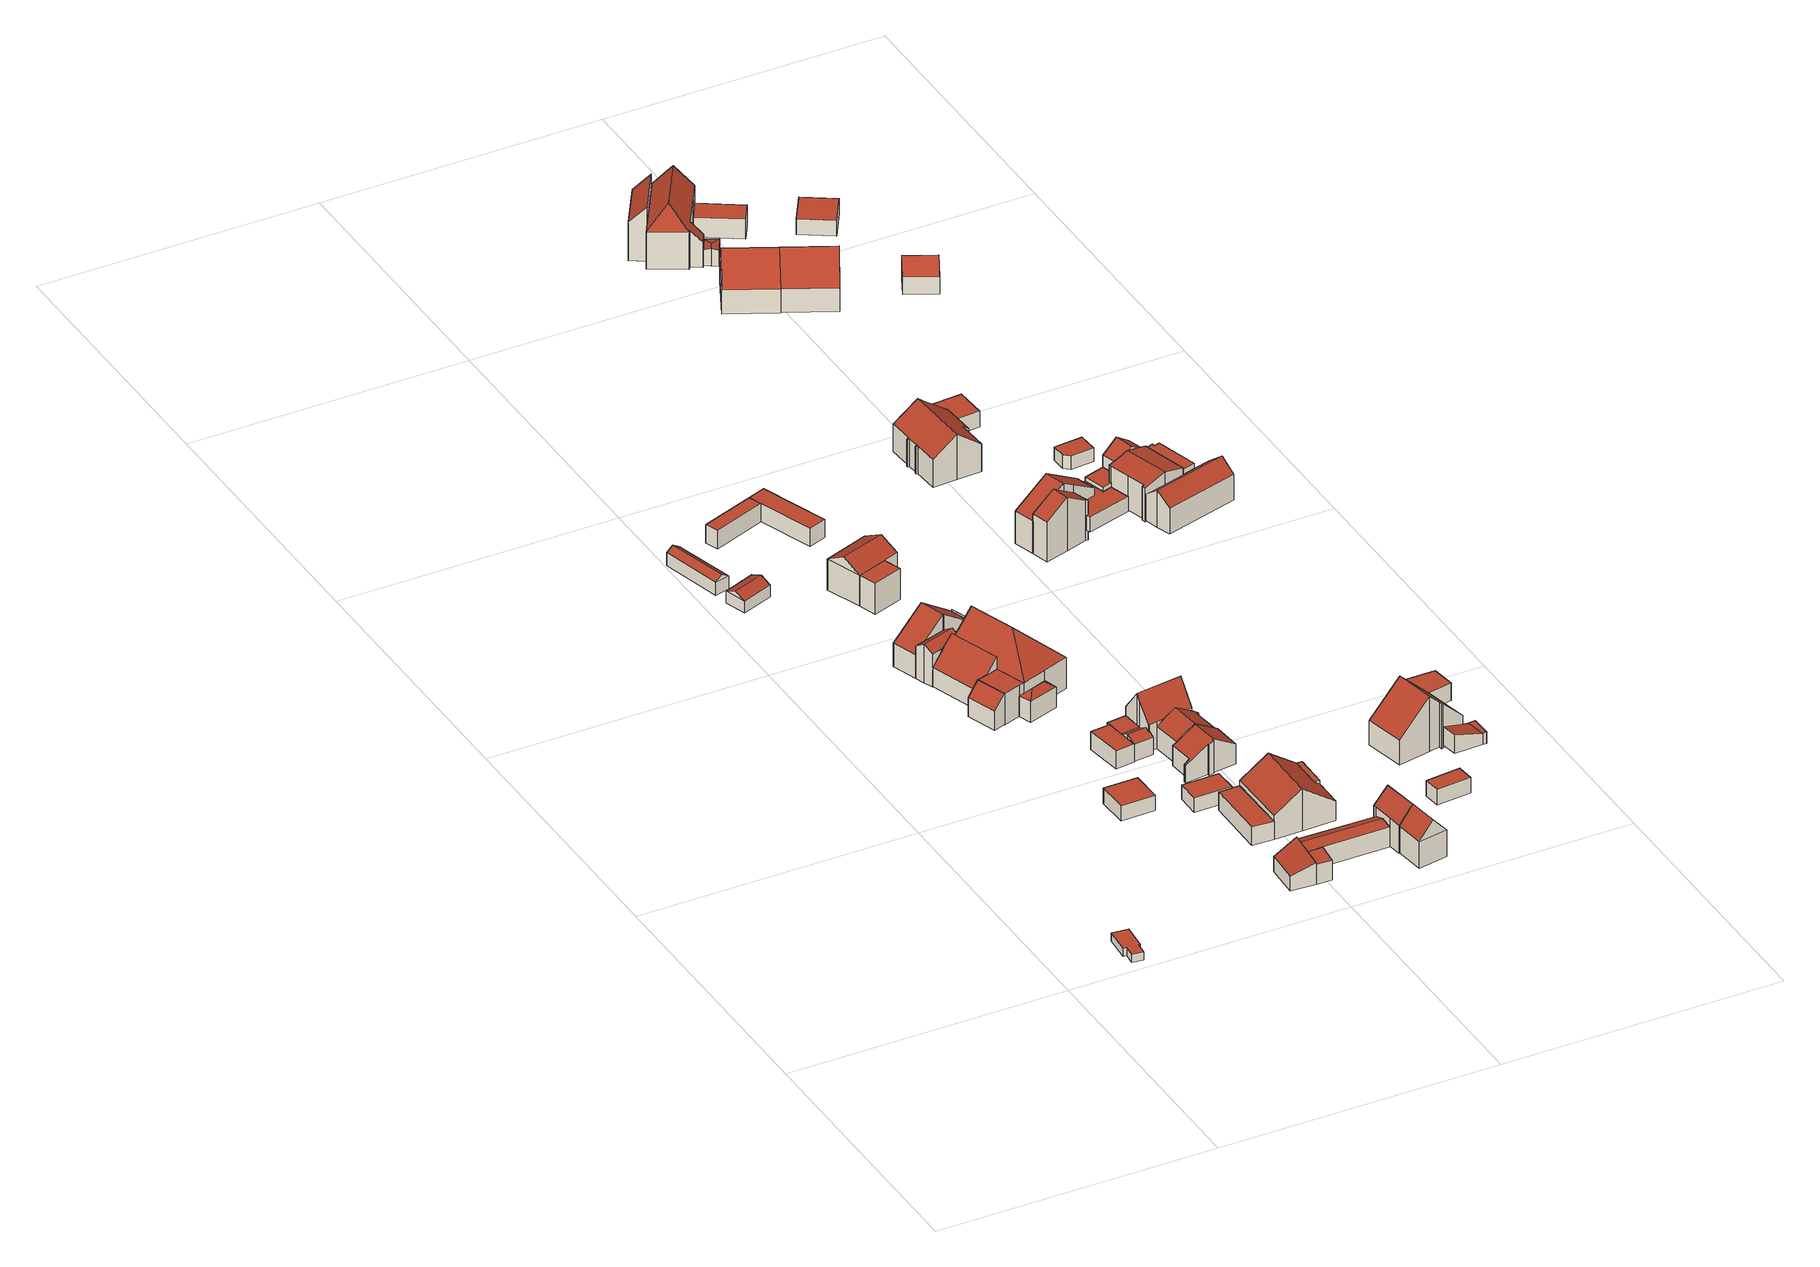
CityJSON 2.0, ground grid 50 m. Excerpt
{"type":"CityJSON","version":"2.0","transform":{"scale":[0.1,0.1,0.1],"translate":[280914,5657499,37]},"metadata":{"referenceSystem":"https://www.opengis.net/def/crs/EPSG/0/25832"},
"CityObjects":{
"building1":{"type":"Building","attributes":{"Gemeindeschluessel":"05370024","function":"31001_2723","roofType":"1000","measuredHeight":1.46},"address":[{"country":"Germany","locality":"Selfkant","thoroughfareNumber":"59","thoroughfareName":"Von-Byland-Straße","postcode":"52538"}],"geometry":[{"type":"Solid","lod":"2","boundaries":[[[[0,1,2,3]],[[4,5,1,0]],[[6,7,5,4]],[[8,9,7,6]],[[10,11,9,8]],[[12,13,11,10]],[[14,15,13,12]],[[3,2,15,14]],[[12,10,8,6,4,0,3,14]],[[1,5,7,9,11,13,15,2]]]],"semantics":{"surfaces":[{"type":"WallSurface"},{"type":"RoofSurface"},{"type":"GroundSurface"}],"values":[[0,0,0,0,0,0,0,0,1,2]]}}]},
"building2":{"type":"Building","attributes":{"Gemeindeschluessel":"05370024","function":"31001_2724","roofType":"3100","measuredHeight":3.31},"address":[{"country":"Germany","locality":"Selfkant","thoroughfareNumber":"71","thoroughfareName":"Von-Byland-Straße","postcode":"52538"}],"geometry":[{"type":"Solid","lod":"2","boundaries":[[[[16,17,18,19]],[[20,21,17,16]],[[22,23,21,20]],[[19,18,23,22]],[[16,24,20]],[[22,25,19]],[[19,25,24,16]],[[20,24,25,22]],[[17,21,23,18]]]],"semantics":{"surfaces":[{"type":"WallSurface"},{"type":"RoofSurface"},{"type":"GroundSurface"}],"values":[[0,0,0,0,0,0,1,1,2]]}}]},
"building3":{"type":"Building","attributes":{"Gemeindeschluessel":"05370024","function":"31001_9998","roofType":"3100","measuredHeight":3.14},"address":[{"country":"Germany","locality":"Selfkant","thoroughfareNumber":"71","thoroughfareName":"Von-Byland-Straße","postcode":"52538"}],"geometry":[{"type":"Solid","lod":"2","boundaries":[[[[26,27,28,29]],[[30,31,27,26]],[[32,33,31,30]],[[29,28,33,32]],[[26,34,30]],[[32,35,29]],[[29,35,34,26]],[[30,34,35,32]],[[27,31,33,28]]]],"semantics":{"surfaces":[{"type":"WallSurface"},{"type":"RoofSurface"},{"type":"GroundSurface"}],"values":[[0,0,0,0,0,0,1,1,2]]}}]},
"building4":{"type":"Building","attributes":{"Gemeindeschluessel":"05370024","function":"31001_2463","roofType":"1000","measuredHeight":2.94},"address":[{"country":"Germany","locality":"Selfkant","thoroughfareNumber":"65","thoroughfareName":"Von-Byland-Straße","postcode":"52538"}],"geometry":[{"type":"Solid","lod":"2","boundaries":[[[[36,37,38,39]],[[40,41,37,36]],[[42,43,41,40]],[[39,38,43,42]],[[40,36,39,42]],[[37,41,43,38]]]],"semantics":{"surfaces":[{"type":"WallSurface"},{"type":"RoofSurface"},{"type":"GroundSurface"}],"values":[[0,0,0,0,1,2]]}}]},
"building5":{"type":"Building","attributes":{"Gemeindeschluessel":"05370024","function":"31001_9998","roofType":"2100","measuredHeight":5.78},"address":[{"country":"Germany","locality":"Selfkant","thoroughfareNumber":"67","thoroughfareName":"Von-Byland-Straße","postcode":"52538"}],"geometry":[{"type":"Solid","lod":"2","boundaries":[[[[44,45,46,47]],[[48,49,45,44]],[[50,51,49,48]],[[47,46,51,50]],[[48,44,47,50]],[[45,49,51,46]]]],"semantics":{"surfaces":[{"type":"WallSurface"},{"type":"RoofSurface"},{"type":"GroundSurface"}],"values":[[0,0,0,0,1,2]]}}]},
"building6":{"type":"Building","attributes":{"Gemeindeschluessel":"05370024","function":"51009_1610","roofType":"2100","measuredHeight":4.04},"geometry":[{"type":"Solid","lod":"2","boundaries":[[[[52,53,54,55]],[[56,57,53,52]],[[58,59,57,56]],[[55,54,59,58]],[[56,52,55,58]],[[53,57,59,54]]]],"semantics":{"surfaces":[{"type":"WallSurface"},{"type":"RoofSurface"},{"type":"GroundSurface"}],"values":[[0,0,0,0,1,2]]}}]},
"building7":{"type":"Building","attributes":{"Gemeindeschluessel":"05370024","function":"31001_2723","roofType":"1000","measuredHeight":3.44},"address":[{"country":"Germany","locality":"Selfkant","thoroughfareNumber":"65","thoroughfareName":"Von-Byland-Straße","postcode":"52538"}],"geometry":[{"type":"Solid","lod":"2","boundaries":[[[[60,61,62,63]],[[64,65,61,60]],[[66,67,65,64]],[[68,69,67,66]],[[63,62,69,68]],[[66,64,60,63,68]],[[61,65,67,69,62]]]],"semantics":{"surfaces":[{"type":"WallSurface"},{"type":"RoofSurface"},{"type":"GroundSurface"}],"values":[[0,0,0,0,0,1,2]]}}]},
"building8":{"type":"Building","attributes":{"Gemeindeschluessel":"05370024","function":"51009_1610","roofType":"1000","measuredHeight":3.46},"geometry":[{"type":"Solid","lod":"2","boundaries":[[[[70,71,72,73]],[[74,75,71,70]],[[76,77,75,74]],[[73,72,77,76]],[[74,70,73,76]],[[71,75,77,72]]]],"semantics":{"surfaces":[{"type":"WallSurface"},{"type":"RoofSurface"},{"type":"GroundSurface"}],"values":[[0,0,0,0,1,2]]}}]},
"building9":{"type":"Building","attributes":{"Gemeindeschluessel":"05370024","function":"31001_1010"},"address":[{"country":"Germany","locality":"Selfkant","thoroughfareNumber":"67","thoroughfareName":"Von-Byland-Straße","postcode":"52538"}],"children":["building9-1","building9-2","building9-3","building9-4","building9-5"]},
"building9-1":{"type":"BuildingPart","attributes":{"roofType":"5000","measuredHeight":10.59},"parents":["building9"],"geometry":[{"type":"MultiSurface","lod":"2","boundaries":[[[78,79,80,81]],[[82,83,79,78]],[[84,85,83,82]],[[86,87,85,84]],[[88,89,87,86]],[[90,91,89,88]],[[92,93,91,90]],[[94,95,93,92]],[[78,81,96,97,98,99,100]],[[99,94,92,100]],[[92,90,88,86,84,82,78,100]],[[101,102,103,104,80,79,83,85,87,89,91,93,95]],[[99,105,106,94]],[[101,95,106,105]],[[98,102,101,99]],[[107,108,103,102,98]],[[97,109,108,107,98]],[[96,104,103,97]],[[81,110,111]],[[111,110,80,104,112,96]]],"semantics":{"surfaces":[{"type":"WallSurface"},{"type":"RoofSurface"},{"type":"GroundSurface"},{"type":"ClosureSurface"}],"values":[0,0,0,0,0,0,0,0,1,1,1,2,0,3,3,0,3,3,0,3]}}]},
"building9-2":{"type":"BuildingPart","attributes":{"roofType":"3100","measuredHeight":7.17},"parents":["building9"],"geometry":[{"type":"MultiSurface","lod":"2","boundaries":[[[113,114,115,116]],[[117,118,114,113]],[[119,120,118,117]],[[121,122,120,119]],[[110,80,122,121]],[[119,117,113,121]],[[116,123,124,110,121,113]],[[115,114,118,120,122,80,104,103]],[[116,125,126]],[[115,103,108,127,128]],[[126,125,128,127,108,123]],[[124,104,96,111]],[[111,96,104,80,110]],[[123,97,96,104,124]],[[103,104,96,97]]],"semantics":{"surfaces":[{"type":"WallSurface"},{"type":"RoofSurface"},{"type":"GroundSurface"},{"type":"ClosureSurface"}],"values":[0,0,0,0,0,1,1,2,0,0,3,0,3,0,3]}}]},
"building9-3":{"type":"BuildingPart","attributes":{"roofType":"2100","measuredHeight":7.93},"address":[{"country":"Germany","locality":"Selfkant","thoroughfareNumber":"67","thoroughfareName":"Von-Byland-Straße","postcode":"52538"}],"parents":["building9"],"geometry":[{"type":"MultiSurface","lod":"2","boundaries":[[[125,127,51,129]],[[125,129,130,131]],[[51,127,108,107]],[[132,98,107,130]],[[129,51,107,98,132]],[[131,123,126]],[[126,123,108,127,125]],[[130,98,97,131]],[[107,108,97,98]]],"semantics":{"surfaces":[{"type":"WallSurface"},{"type":"RoofSurface"},{"type":"GroundSurface"},{"type":"ClosureSurface"}],"values":[0,1,2,0,3,0,3,0,3]}}]},
"building9-4":{"type":"BuildingPart","attributes":{"roofType":"3200","measuredHeight":5.01},"parents":["building9"],"geometry":[{"type":"MultiSurface","lod":"2","boundaries":[[[133,134,135,136]],[[137,138,95,106]],[[136,135,138,137]],[[139,106,133,140]],[[133,136,140]],[[140,136,137,139]],[[137,106,139]],[[134,95,138,135]],[[106,95,101,105]],[[105,101,141,134,133]]],"semantics":{"surfaces":[{"type":"WallSurface"},{"type":"RoofSurface"},{"type":"GroundSurface"},{"type":"ClosureSurface"}],"values":[0,0,0,1,1,1,1,2,3,3]}}]},
"building9-5":{"type":"BuildingPart","attributes":{"roofType":"1000","measuredHeight":5.79},"parents":["building9"],"geometry":[{"type":"MultiSurface","lod":"2","boundaries":[[[142,143,134,144]],[[145,146,143,142]],[[144,99,98,145,142]],[[102,101,134,143,146]],[[132,129,145]],[[102,146,51,107,98]],[[98,107,51,129,132]],[[99,101,102,98]],[[144,134,133,105,101,99]],[[101,105,133,134]]],"semantics":{"surfaces":[{"type":"WallSurface"},{"type":"RoofSurface"},{"type":"GroundSurface"},{"type":"ClosureSurface"}],"values":[0,0,1,2,0,0,3,3,0,3]}}]},
"building10":{"type":"Building","attributes":{"Gemeindeschluessel":"05370024","function":"31001_9998"},"address":[{"country":"Germany","locality":"Selfkant","thoroughfareNumber":"67","thoroughfareName":"Von-Byland-Straße","postcode":"52538"}],"children":["building10-1","building10-2","building10-3"]},
"building10-1":{"type":"BuildingPart","attributes":{"roofType":"3100","measuredHeight":8.9},"parents":["building10"],"geometry":[{"type":"MultiSurface","lod":"2","boundaries":[[[147,148,149,150]],[[151,152,148,147]],[[153,154,152,151]],[[155,156,120,157]],[[158,118,156,155]],[[150,149,118,158]],[[157,159,160,153,151,147,155]],[[150,158,155,147]],[[148,152,154,161,162,120,156,118,149]],[[161,154,163,164,165]],[[160,165,164,163,153]],[[165,166,162,161,160]],[[159,166,165,160]],[[157,167,159,168,159]],[[120,162,168,159,167]]],"semantics":{"surfaces":[{"type":"WallSurface"},{"type":"RoofSurface"},{"type":"GroundSurface"},{"type":"ClosureSurface"}],"values":[0,0,0,0,0,0,1,1,2,0,3,0,3,0,3]}}]},
"building10-2":{"type":"BuildingPart","attributes":{"roofType":"9999","measuredHeight":4.33},"parents":["building10"],"geometry":[{"type":"MultiSurface","lod":"2","boundaries":[[[169,170,159,167,171]],[[166,172,173,85,162,159]],[[169,83,85,170]],[[171,80,83,169]],[[167,120,80,171]],[[159,162,120,167]],[[170,173,172,166,159]],[[162,85,83,80,120]]],"semantics":{"surfaces":[{"type":"RoofSurface"},{"type":"WallSurface"},{"type":"GroundSurface"}],"values":[0,1,1,1,1,1,1,2]}}]},
"building10-3":{"type":"BuildingPart","attributes":{"roofType":"2100","measuredHeight":4.71},"address":[{"country":"Germany","locality":"Selfkant","thoroughfareNumber":"67","thoroughfareName":"Von-Byland-Straße","postcode":"52538"}],"parents":["building10"],"geometry":[{"type":"MultiSurface","lod":"2","boundaries":[[[174,175,164,176]],[[177,172,175,174]],[[174,176,178,177]],[[164,175,172,165]],[[176,164,153,160,165,178]],[[165,160,153,164]],[[178,179,160,159,170,177]],[[165,166,159,160,179]],[[166,172,170,159]]],"semantics":{"surfaces":[{"type":"WallSurface"},{"type":"RoofSurface"},{"type":"GroundSurface"},{"type":"ClosureSurface"}],"values":[0,0,1,2,0,3,0,3,3]}}]},
"building11":{"type":"Building","attributes":{"Gemeindeschluessel":"05370024","function":"31001_2463","roofType":"1000","measuredHeight":2.73},"address":[{"country":"Germany","locality":"Selfkant","thoroughfareNumber":"61","thoroughfareName":"Von-Byland-Straße","postcode":"52538"}],"geometry":[{"type":"Solid","lod":"2","boundaries":[[[[180,181,182,183]],[[184,185,181,180]],[[186,187,185,184]],[[183,182,187,186]],[[184,180,183,186]],[[181,185,187,182]]]],"semantics":{"surfaces":[{"type":"WallSurface"},{"type":"RoofSurface"},{"type":"GroundSurface"}],"values":[[0,0,0,0,1,2]]}}]},
"building12":{"type":"Building","attributes":{"Gemeindeschluessel":"05370024","function":"31001_2723","roofType":"1000","measuredHeight":3.52},"address":[{"country":"Germany","locality":"Selfkant","thoroughfareNumber":"71","thoroughfareName":"Von-Byland-Straße","postcode":"52538"}],"geometry":[{"type":"Solid","lod":"2","boundaries":[[[[188,189,190,191]],[[192,193,189,188]],[[194,195,193,192]],[[191,190,195,194]],[[192,188,191,194]],[[189,193,195,190]]]],"semantics":{"surfaces":[{"type":"WallSurface"},{"type":"RoofSurface"},{"type":"GroundSurface"}],"values":[[0,0,0,0,1,2]]}}]},
"building13":{"type":"Building","attributes":{"Gemeindeschluessel":"05370024","function":"31001_2723","roofType":"1000","measuredHeight":3.33},"address":[{"country":"Germany","locality":"Selfkant","thoroughfareNumber":"65","thoroughfareName":"Von-Byland-Straße","postcode":"52538"}],"geometry":[{"type":"Solid","lod":"2","boundaries":[[[[196,197,198,199]],[[200,201,197,196]],[[63,202,201,200]],[[68,203,202,63]],[[199,198,203,68]],[[63,200,196,199,68]],[[197,201,202,203,198]]]],"semantics":{"surfaces":[{"type":"WallSurface"},{"type":"RoofSurface"},{"type":"GroundSurface"}],"values":[[0,0,0,0,0,1,2]]}}]},
"building14":{"type":"Building","attributes":{"Gemeindeschluessel":"05370024","function":"31001_9998"},"address":[{"country":"Germany","locality":"Selfkant","thoroughfareNumber":"59","thoroughfareName":"Von-Byland-Straße","postcode":"52538"}],"children":["building14-1","building14-2"]},
"building14-1":{"type":"BuildingPart","attributes":{"roofType":"3100","measuredHeight":4.24},"parents":["building14"],"geometry":[{"type":"MultiSurface","lod":"2","boundaries":[[[204,205,53,206]],[[207,208,205,204]],[[206,53,209,210]],[[204,211,207]],[[210,212,206]],[[206,212,211,204]],[[207,211,212,210]],[[205,208,209,53]],[[213,214,209,208,207]],[[210,209,214,213]]],"semantics":{"surfaces":[{"type":"WallSurface"},{"type":"RoofSurface"},{"type":"GroundSurface"},{"type":"ClosureSurface"}],"values":[0,0,0,0,0,1,1,2,0,3]}}]},
"building14-2":{"type":"BuildingPart","attributes":{"roofType":"1000","measuredHeight":3.66},"parents":["building14"],"geometry":[{"type":"Solid","lod":"2","boundaries":[[[[215,216,214,213]],[[217,57,216,215]],[[210,209,57,217]],[[217,215,213,210]],[[216,57,209,214]],[[213,214,209,210]]]],"semantics":{"surfaces":[{"type":"WallSurface"},{"type":"RoofSurface"},{"type":"GroundSurface"},{"type":"ClosureSurface"}],"values":[[0,0,0,1,2,3]]}}]},
"building15":{"type":"Building","attributes":{"Gemeindeschluessel":"05370024","function":"31001_1010"},"address":[{"country":"Germany","locality":"Selfkant","thoroughfareNumber":"71","thoroughfareName":"Von-Byland-Straße","postcode":"52538"}],"children":["building15-1","building15-2"]},
"building15-1":{"type":"BuildingPart","attributes":{"roofType":"3100","measuredHeight":7.72},"parents":["building15"],"geometry":[{"type":"MultiSurface","lod":"2","boundaries":[[[218,219,220,221]],[[222,223,219,218]],[[221,220,224,225]],[[218,226,222]],[[225,227,221]],[[221,227,226,218]],[[222,226,227,225]],[[219,223,224,220]],[[228,229,224,223,222]],[[225,224,229,228]]],"semantics":{"surfaces":[{"type":"WallSurface"},{"type":"RoofSurface"},{"type":"GroundSurface"},{"type":"ClosureSurface"}],"values":[0,0,0,0,0,1,1,2,0,3]}}]},
"building15-2":{"type":"BuildingPart","attributes":{"roofType":"1000","measuredHeight":5.83},"parents":["building15"],"geometry":[{"type":"Solid","lod":"2","boundaries":[[[[230,231,229,228]],[[232,233,231,230]],[[225,224,233,232]],[[232,230,228,225]],[[231,233,224,229]],[[228,229,224,225]]]],"semantics":{"surfaces":[{"type":"WallSurface"},{"type":"RoofSurface"},{"type":"GroundSurface"},{"type":"ClosureSurface"}],"values":[[0,0,0,1,2,3]]}}]},
"building16":{"type":"Building","attributes":{"Gemeindeschluessel":"05370024","function":"31001_1010"},"address":[{"country":"Germany","locality":"Selfkant","thoroughfareNumber":"61","thoroughfareName":"Von-Byland-Straße","postcode":"52538"}],"children":["building16-1","building16-2"]},
"building16-1":{"type":"BuildingPart","attributes":{"roofType":"3100","measuredHeight":7.88},"parents":["building16"],"geometry":[{"type":"MultiSurface","lod":"2","boundaries":[[[234,71,235,236]],[[237,72,71,234]],[[238,239,72,237]],[[240,241,239,238]],[[242,243,244,245]],[[236,235,243,242]],[[237,234,236,238]],[[242,245,246,240,238,236]],[[71,72,239,241,247,244,243,235]],[[246,247,241,240],[240,241,247,246]],[[247,244,247,246]],[[245,248,244,247,246]]],"semantics":{"surfaces":[{"type":"WallSurface"},{"type":"RoofSurface"},{"type":"GroundSurface"},{"type":"ClosureSurface"}],"values":[0,0,0,0,0,0,1,1,2,0,0,3]}}]},
"building16-2":{"type":"BuildingPart","attributes":{"roofType":"1000","measuredHeight":4.39},"address":[{"country":"Germany","locality":"Selfkant","thoroughfareNumber":"61","thoroughfareName":"Von-Byland-Straße","postcode":"52538"}],"parents":["building16"],"geometry":[{"type":"MultiSurface","lod":"2","boundaries":[[[249,244,250,251]],[[251,250,241,240]],[[246,249,251,240]],[[244,247,241,250]],[[246,245,249]],[[247,244,245,246]],[[240,241,247,246]]],"semantics":{"surfaces":[{"type":"WallSurface"},{"type":"RoofSurface"},{"type":"GroundSurface"},{"type":"ClosureSurface"}],"values":[0,0,1,2,0,3,3]}}]},
"building17":{"type":"Building","attributes":{"Gemeindeschluessel":"05370024","function":"31001_1010"},"address":[{"country":"Germany","locality":"Selfkant","thoroughfareNumber":"65","thoroughfareName":"Von-Byland-Straße","postcode":"52538"}],"children":["building17-1","building17-2","building17-3","building17-4"]},
"building17-1":{"type":"BuildingPart","attributes":{"roofType":"3100","measuredHeight":9.28},"parents":["building17"],"geometry":[{"type":"MultiSurface","lod":"2","boundaries":[[[252,253,254,255]],[[256,257,201,258]],[[259,197,257,256]],[[260,261,197,259]],[[262,263,261,260]],[[264,265,263,262]],[[266,265,264]],[[258,267,252,255,266,264,262,256]],[[260,259,256,262]],[[253,268,201,257,197,261,263,265,254]],[[267,269,270,252]],[[268,253,270,269]],[[258,271,272,269,267]],[[201,273,272,271]],[[273,268,269,272]],[[274,275,265,266]],[[255,276,277]],[[277,276,254,278,279]],[[279,278,265,275,274]]],"semantics":{"surfaces":[{"type":"WallSurface"},{"type":"RoofSurface"},{"type":"GroundSurface"},{"type":"ClosureSurface"}],"values":[0,0,0,0,0,0,0,1,1,2,0,3,0,3,3,0,0,3,3]}}]},
"building17-2":{"type":"BuildingPart","attributes":{"roofType":"3100","measuredHeight":6.4},"parents":["building17"],"geometry":[{"type":"MultiSurface","lod":"2","boundaries":[[[276,254,280,281]],[[282,283,265,275]],[[284,285,283,282]],[[286,287,285,284]],[[288,289,287,286]],[[288,286,284,282,275,290,291]],[[276,281,291,290]],[[280,254,278,265,283,285,287,289,292]],[[293,294,292,291]],[[281,280,292,294,293]],[[290,279,277]],[[277,279,278,254,276]],[[274,279,278,290]],[[275,265,278,279,274]],[[291,294,288]],[[292,289,288,294]]],"semantics":{"surfaces":[{"type":"WallSurface"},{"type":"RoofSurface"},{"type":"GroundSurface"},{"type":"ClosureSurface"}],"values":[0,0,0,0,0,1,1,2,0,3,0,3,0,3,0,3]}}]},
"building17-3":{"type":"BuildingPart","attributes":{"roofType":"3100","measuredHeight":6.34},"parents":["building17"],"geometry":[{"type":"MultiSurface","lod":"2","boundaries":[[[295,296,297,298]],[[299,300,296,295]],[[301,302,300,299]],[[303,304,302,301]],[[305,306,304,303]],[[307,308,306,305]],[[309,310,308,307]],[[311,312,310,309]],[[313,314,312,311]],[[281,280,314,313]],[[315,316,289,288]],[[298,297,316,315]],[[281,313,311,309,307,305,303,301,299,295,294]],[[298,315,288,294,295]],[[296,300,302,304,306,308,310,312,314,280,292,289,316,297]],[[294,292,280,281,293]],[[288,289,292,294]]],"semantics":{"surfaces":[{"type":"WallSurface"},{"type":"RoofSurface"},{"type":"GroundSurface"},{"type":"ClosureSurface"}],"values":[0,0,0,0,0,0,0,0,0,0,0,0,1,1,2,3,3]}}]},
"building17-4":{"type":"BuildingPart","attributes":{"roofType":"3100","measuredHeight":4.21},"parents":["building17"],"geometry":[{"type":"Solid","lod":"2","boundaries":[[[[317,318,319,320]],[[321,202,318,317]],[[271,201,202,321]],[[322,323,253,270]],[[320,319,323,322]],[[271,321,317,272]],[[320,322,270,269,272,317]],[[318,202,201,273,268,253,323,319]],[[272,273,201,271]],[[269,268,273,272]],[[270,253,268,269]]]],"semantics":{"surfaces":[{"type":"WallSurface"},{"type":"RoofSurface"},{"type":"GroundSurface"},{"type":"ClosureSurface"}],"values":[[0,0,0,0,0,1,1,2,3,3,3]]}}]},
"building18":{"type":"Building","attributes":{"Gemeindeschluessel":"05370024","function":"51009_1610","roofType":"2100","measuredHeight":5.77},"geometry":[{"type":"Solid","lod":"2","boundaries":[[[[324,325,326,327]],[[328,329,325,324]],[[330,331,329,328]],[[327,326,331,330]],[[328,324,327,330]],[[325,329,331,326]]]],"semantics":{"surfaces":[{"type":"WallSurface"},{"type":"RoofSurface"},{"type":"GroundSurface"}],"values":[[0,0,0,0,1,2]]}}]},
"building19":{"type":"Building","attributes":{"Gemeindeschluessel":"05370024","function":"31001_2723","roofType":"1000","measuredHeight":3.43},"address":[{"country":"Germany","locality":"Selfkant","thoroughfareNumber":"71","thoroughfareName":"Von-Byland-Straße","postcode":"52538"}],"geometry":[{"type":"Solid","lod":"2","boundaries":[[[[332,333,334,335]],[[336,337,333,332]],[[191,338,337,336]],[[194,339,338,191]],[[335,334,339,194]],[[191,336,332,335,194]],[[333,337,338,339,334]]]],"semantics":{"surfaces":[{"type":"WallSurface"},{"type":"RoofSurface"},{"type":"GroundSurface"}],"values":[[0,0,0,0,0,1,2]]}}]},
"building20":{"type":"Building","attributes":{"Gemeindeschluessel":"05370024","function":"31001_2721"},"address":[{"country":"Germany","locality":"Selfkant","thoroughfareNumber":"59","thoroughfareName":"Von-Byland-Straße","postcode":"52538"}],"children":["building20-1","building20-2"]},
"building20-1":{"type":"BuildingPart","attributes":{"roofType":"3100","measuredHeight":8.19},"parents":["building20"],"geometry":[{"type":"MultiSurface","lod":"2","boundaries":[[[340,341,342,343]],[[344,345,341,340]],[[346,347,345,344]],[[348,349,347,346]],[[350,351,349,348]],[[343,342,352,353]],[[344,340,343,353,354,346]],[[350,348,346,354]],[[341,345,347,349,351,355,352,342]],[[356,357,355,351,350]],[[357,356,350,358]],[[354,358,350]],[[358,357,359,352,355,354]],[[359,357,358,353]],[[353,358,354]]],"semantics":{"surfaces":[{"type":"WallSurface"},{"type":"RoofSurface"},{"type":"GroundSurface"},{"type":"ClosureSurface"}],"values":[0,0,0,0,0,0,1,1,2,0,3,3,0,3,3]}}]},
"building20-2":{"type":"BuildingPart","attributes":{"roofType":"3100","measuredHeight":7.92},"address":[{"country":"Germany","locality":"Selfkant","thoroughfareNumber":"59","thoroughfareName":"Von-Byland-Straße","postcode":"52538"}],"parents":["building20"],"geometry":[{"type":"MultiSurface","lod":"2","boundaries":[[[360,361,356,350]],[[362,363,361,360]],[[353,359,363,362]],[[360,364,362]],[[350,354,364,360]],[[362,364,354,353]],[[361,363,359,356]],[[350,356,357,358]],[[358,357,359,365,353]],[[358,354,350]],[[353,354,358]]],"semantics":{"surfaces":[{"type":"WallSurface"},{"type":"RoofSurface"},{"type":"GroundSurface"},{"type":"ClosureSurface"}],"values":[0,0,0,0,1,1,2,3,3,3,3]}}]},
"building21":{"type":"Building","attributes":{"Gemeindeschluessel":"05370024","function":"51009_1610","roofType":"1000","measuredHeight":2.93},"geometry":[{"type":"Solid","lod":"2","boundaries":[[[[366,367,368,369]],[[370,371,367,366]],[[372,373,371,370]],[[369,368,373,372]],[[370,366,369,372]],[[367,371,373,368]]]],"semantics":{"surfaces":[{"type":"WallSurface"},{"type":"RoofSurface"},{"type":"GroundSurface"}],"values":[[0,0,0,0,1,2]]}}]},
"building22":{"type":"Building","attributes":{"Gemeindeschluessel":"05370024","function":"31001_1010","roofType":"3100","measuredHeight":10.42,"storeysAboveGround":2},"address":[{"country":"Germany","locality":"Selfkant","thoroughfareNumber":"74","thoroughfareName":"Von-Byland-Straße","postcode":"52538"}],"geometry":[{"type":"Solid","lod":"2","boundaries":[[[[374,375,376,377]],[[378,379,375,374]],[[380,381,379,378]],[[382,383,381,380]],[[384,385,383,382]],[[386,387,385,384]],[[388,389,387,386]],[[390,391,389,388]],[[377,376,391,390]],[[374,377,390,388,386,384,378]],[[382,380,378,384]],[[375,379,381,383,385,387,389,391,376]]]],"semantics":{"surfaces":[{"type":"WallSurface"},{"type":"RoofSurface"},{"type":"GroundSurface"}],"values":[[0,0,0,0,0,0,0,0,0,1,1,2]]}}]},
"building23":{"type":"Building","attributes":{"Gemeindeschluessel":"05370024","function":"31001_1010"},"address":[{"country":"Germany","locality":"Selfkant","thoroughfareNumber":"82","thoroughfareName":"Von-Byland-Straße","postcode":"52538"}],"children":["building23-1","building23-2"]},
"building23-1":{"type":"BuildingPart","attributes":{"roofType":"3100","measuredHeight":10.04},"parents":["building23"],"geometry":[{"type":"MultiSurface","lod":"2","boundaries":[[[392,393,394,395]],[[396,397,393,392]],[[398,399,397,396]],[[400,401,399,398]],[[402,403,401,400]],[[404,405,403,402]],[[406,407,405,404]],[[406,404,402,400,398,396,408]],[[392,395,408,396]],[[394,393,397,399,401,403,405,407,409]],[[410,411,408]],[[395,394,412,413]],[[413,412,409,411,410]],[[408,409,411,414,406]],[[407,414,411,409]]],"semantics":{"surfaces":[{"type":"WallSurface"},{"type":"RoofSurface"},{"type":"GroundSurface"},{"type":"ClosureSurface"}],"values":[0,0,0,0,0,0,0,1,1,2,0,3,3,0,3]}}]},
"building23-2":{"type":"BuildingPart","attributes":{"roofType":"3100","measuredHeight":10.05},"parents":["building23"],"geometry":[{"type":"MultiSurface","lod":"2","boundaries":[[[415,416,417,418]],[[419,394,416,415]],[[420,421,407,414]],[[422,423,421,420]],[[418,417,423,422]],[[422,420,414,424,418]],[[419,415,418,424]],[[416,394,412,407,421,423,417]],[[424,413,395,394,419]],[[412,394,395,413]],[[410,413,412,424]],[[411,409,412,413,410]],[[414,407,409,411]]],"semantics":{"surfaces":[{"type":"WallSurface"},{"type":"RoofSurface"},{"type":"GroundSurface"},{"type":"ClosureSurface"}],"values":[0,0,0,0,0,1,1,2,0,3,0,3,3]}}]},
"building24":{"type":"Building","attributes":{"Gemeindeschluessel":"05370024","function":"31001_1010","roofType":"3100","measuredHeight":8.35},"address":[{"country":"Germany","locality":"Selfkant","thoroughfareNumber":"84","thoroughfareName":"Von-Byland-Straße","postcode":"52538"}],"geometry":[{"type":"Solid","lod":"2","boundaries":[[[[425,426,427,428]],[[429,430,426,425]],[[431,432,430,429]],[[433,434,432,431]],[[435,436,434,433]],[[437,438,436,435]],[[439,440,438,437]],[[441,442,440,439]],[[443,444,442,441]],[[445,446,444,443]],[[447,448,446,445]],[[449,450,448,447]],[[451,452,450,449]],[[453,454,452,451]],[[455,456,454,453]],[[457,458,456,455]],[[459,460,458,457]],[[428,427,460,459]],[[445,443,441,439,437,435,433,447]],[[431,429,425,428,459,457,455,453,451,449,447,433]],[[426,430,432,434,436,438,440,442,444,446,448,450,452,454,456,458,460,427]]]],"semantics":{"surfaces":[{"type":"WallSurface"},{"type":"RoofSurface"},{"type":"GroundSurface"}],"values":[[0,0,0,0,0,0,0,0,0,0,0,0,0,0,0,0,0,0,1,1,2]]}}]},
"building25":{"type":"Building","attributes":{"Gemeindeschluessel":"05370024","function":"31001_2463"},"address":[{"country":"Germany","locality":"Selfkant","thoroughfareNumber":"74","thoroughfareName":"Von-Byland-Straße","postcode":"52538"}],"children":["building25-1","building25-2"]},
"building25-1":{"type":"BuildingPart","attributes":{"roofType":"2100","measuredHeight":3.52},"parents":["building25"],"geometry":[{"type":"Solid","lod":"2","boundaries":[[[[461,462,463,464]],[[465,466,462,461]],[[467,468,466,465]],[[464,463,469,470]],[[467,465,461,464,470]],[[462,466,468,469,463]],[[470,469,468,467]]]],"semantics":{"surfaces":[{"type":"WallSurface"},{"type":"RoofSurface"},{"type":"GroundSurface"},{"type":"ClosureSurface"}],"values":[[0,0,0,0,1,2,3]]}}]},
"building25-2":{"type":"BuildingPart","attributes":{"roofType":"1000","measuredHeight":2.08},"parents":["building25"],"geometry":[{"type":"Solid","lod":"2","boundaries":[[[[471,472,468,467]],[[473,474,472,471]],[[470,469,474,473]],[[473,471,467,470]],[[472,474,469,468]],[[468,469,470,467]]]],"semantics":{"surfaces":[{"type":"WallSurface"},{"type":"RoofSurface"},{"type":"GroundSurface"},{"type":"ClosureSurface"}],"values":[[0,0,0,1,2,3]]}}]},
"building26":{"type":"Building","attributes":{"Gemeindeschluessel":"05370024","function":"31001_2463","roofType":"1000","measuredHeight":3.32},"address":[{"country":"Germany","locality":"Selfkant","thoroughfareNumber":"74","thoroughfareName":"Von-Byland-Straße","postcode":"52538"}],"geometry":[{"type":"Solid","lod":"2","boundaries":[[[[475,476,477,478]],[[479,480,476,475]],[[481,482,480,479]],[[478,477,482,481]],[[479,475,478,481]],[[476,480,482,477]]]],"semantics":{"surfaces":[{"type":"WallSurface"},{"type":"RoofSurface"},{"type":"GroundSurface"}],"values":[[0,0,0,0,1,2]]}}]},
"building27":{"type":"Building","attributes":{"Gemeindeschluessel":"05370024","function":"31001_1010","roofType":"1000","measuredHeight":2.78},"address":[{"country":"Germany","locality":"Selfkant","thoroughfareNumber":"82","thoroughfareName":"Von-Byland-Straße","postcode":"52538"}],"geometry":[{"type":"Solid","lod":"2","boundaries":[[[[483,484,485,486]],[[487,488,484,483]],[[489,490,488,487]],[[491,492,490,489]],[[493,494,492,491]],[[495,496,494,493]],[[497,498,496,495]],[[499,500,498,497]],[[501,502,500,499]],[[486,485,502,501]],[[499,497,495,493,491,489,487,483,486,501]],[[484,488,490,492,494,496,498,500,502,485]]]],"semantics":{"surfaces":[{"type":"WallSurface"},{"type":"RoofSurface"},{"type":"GroundSurface"}],"values":[[0,0,0,0,0,0,0,0,0,0,1,2]]}}]},
"building28":{"type":"Building","attributes":{"Gemeindeschluessel":"05370024","function":"31001_2463","roofType":"1000","measuredHeight":2.94},"address":[{"country":"Germany","locality":"Selfkant","thoroughfareNumber":"84","thoroughfareName":"Von-Byland-Straße","postcode":"52538"}],"geometry":[{"type":"Solid","lod":"2","boundaries":[[[[503,504,505,506]],[[507,508,504,503]],[[509,510,508,507]],[[511,512,510,509]],[[513,514,512,511]],[[506,505,514,513]],[[511,509,507,503,506,513]],[[504,508,510,512,514,505]]]],"semantics":{"surfaces":[{"type":"WallSurface"},{"type":"RoofSurface"},{"type":"GroundSurface"}],"values":[[0,0,0,0,0,0,1,2]]}}]},
"building29":{"type":"Building","attributes":{"Gemeindeschluessel":"05370024","function":"31001_2723","roofType":"1000","measuredHeight":3.55},"address":[{"country":"Germany","locality":"Selfkant","thoroughfareNumber":"82","thoroughfareName":"Von-Byland-Straße","postcode":"52538"}],"geometry":[{"type":"Solid","lod":"2","boundaries":[[[[515,516,517,518]],[[519,520,516,515]],[[521,522,520,519]],[[523,524,522,521]],[[525,526,524,523]],[[518,517,526,525]],[[523,521,519,515,518,525]],[[516,520,522,524,526,517]]]],"semantics":{"surfaces":[{"type":"WallSurface"},{"type":"RoofSurface"},{"type":"GroundSurface"}],"values":[[0,0,0,0,0,0,1,2]]}}]},
"building30":{"type":"Building","attributes":{"Gemeindeschluessel":"05370024","function":"31001_1010","roofType":"3100","measuredHeight":9.3},"address":[{"country":"Germany","locality":"Selfkant","thoroughfareNumber":"2","thoroughfareName":"Holzstraße","postcode":"52538"}],"geometry":[{"type":"Solid","lod":"2","boundaries":[[[[527,528,529,530]],[[531,532,528,527]],[[533,534,532,531]],[[530,529,534,533]],[[527,535,531]],[[533,536,530]],[[530,536,535,527]],[[531,535,536,533]],[[528,532,534,529]]]],"semantics":{"surfaces":[{"type":"WallSurface"},{"type":"RoofSurface"},{"type":"GroundSurface"}],"values":[[0,0,0,0,0,0,1,1,2]]}}]},
"building31":{"type":"Building","attributes":{"Gemeindeschluessel":"05370024","function":"31001_2120","roofType":"3100","measuredHeight":7.35},"address":[{"country":"Germany","locality":"Selfkant","thoroughfareNumber":"82","thoroughfareName":"Von-Byland-Straße","postcode":"52538"}],"geometry":[{"type":"Solid","lod":"2","boundaries":[[[[537,538,539,540]],[[541,542,538,537]],[[543,544,542,541]],[[545,546,544,543]],[[547,548,546,545]],[[549,550,548,547]],[[551,552,550,549]],[[553,554,552,551]],[[555,556,554,553]],[[557,558,556,555]],[[559,560,558,557]],[[540,539,560,559]],[[555,553,551,549,547,545,543,541,557]],[[537,540,559,557,541]],[[538,542,544,546,548,550,552,554,556,558,560,539]]]],"semantics":{"surfaces":[{"type":"WallSurface"},{"type":"RoofSurface"},{"type":"GroundSurface"}],"values":[[0,0,0,0,0,0,0,0,0,0,0,0,1,1,2]]}}]},
"building32":{"type":"Building","attributes":{"Gemeindeschluessel":"05370024","function":"51009_1611","roofType":"1000","measuredHeight":2.5},"geometry":[{"type":"Solid","lod":"2","boundaries":[[[[561,562,563,564]],[[565,566,562,561]],[[567,568,566,565]],[[569,570,568,567]],[[564,563,570,569]],[[567,565,561,564,569]],[[562,566,568,570,563]]]],"semantics":{"surfaces":[{"type":"WallSurface"},{"type":"RoofSurface"},{"type":"GroundSurface"}],"values":[[0,0,0,0,0,1,2]]}}]},
"building33":{"type":"Building","attributes":{"Gemeindeschluessel":"05370024","function":"31001_2724","roofType":"5000","measuredHeight":3.38},"address":[{"country":"Germany","locality":"Selfkant","thoroughfareNumber":"4","thoroughfareName":"Holzstraße","postcode":"52538"}],"geometry":[{"type":"Solid","lod":"2","boundaries":[[[[571,572,573,574]],[[575,576,572,571]],[[577,578,576,575]],[[579,580,578,577]],[[581,582,580,579]],[[574,573,582,581]],[[574,581,579,583]],[[579,577,583]],[[577,575,571,574,583]],[[572,576,578,580,582,573]]]],"semantics":{"surfaces":[{"type":"WallSurface"},{"type":"RoofSurface"},{"type":"GroundSurface"}],"values":[[0,0,0,0,0,0,1,1,1,2]]}}]},
"building34":{"type":"Building","attributes":{"Gemeindeschluessel":"05370024","function":"51009_1610","roofType":"3100","measuredHeight":7.59},"geometry":[{"type":"Solid","lod":"2","boundaries":[[[[584,560,585,586]],[[587,556,560,584]],[[588,589,556,587]],[[586,585,589,588]],[[584,590,587]],[[588,591,586]],[[586,591,590,584]],[[587,590,591,588]],[[560,556,589,585]]]],"semantics":{"surfaces":[{"type":"WallSurface"},{"type":"RoofSurface"},{"type":"GroundSurface"}],"values":[[0,0,0,0,0,0,1,1,2]]}}]},
"building35":{"type":"Building","attributes":{"Gemeindeschluessel":"05370024","function":"31001_1010"},"address":[{"country":"Germany","locality":"Selfkant","thoroughfareNumber":"4","thoroughfareName":"Holzstraße","postcode":"52538"}],"children":["building35-1","building35-2","building35-3"]},
"building35-1":{"type":"BuildingPart","attributes":{"roofType":"5000","measuredHeight":10.53},"parents":["building35"],"geometry":[{"type":"MultiSurface","lod":"2","boundaries":[[[592,593,594,595]],[[596,597,593,592]],[[598,599,600,601]],[[602,603,599,598]],[[604,605,603,602]],[[606,607,608,609]],[[610,611,607,606]],[[612,613,611,610]],[[614,615,613,612]],[[616,594,615,614]],[[595,594,616]],[[602,598,601,596,592,617]],[[592,595,617]],[[595,616,614,612,610,606,609,604,602,617]],[[593,597,600,599,603,605,608,607,611,613,615,594]],[[601,600,597,596]],[[609,608,618,619,620,604]],[[605,620,619,618,608]]],"semantics":{"surfaces":[{"type":"WallSurface"},{"type":"RoofSurface"},{"type":"GroundSurface"},{"type":"ClosureSurface"}],"values":[0,0,0,0,0,0,0,0,0,0,0,1,1,1,2,3,0,3]}}]},
"building35-2":{"type":"BuildingPart","attributes":{"roofType":"1000","measuredHeight":3.71},"parents":["building35"],"geometry":[{"type":"Solid","lod":"2","boundaries":[[[[621,622,605,619]],[[623,624,622,621]],[[618,608,624,623]],[[621,619,618,623]],[[605,622,624,608]],[[619,605,608,618]]]],"semantics":{"surfaces":[{"type":"WallSurface"},{"type":"RoofSurface"},{"type":"GroundSurface"},{"type":"ClosureSurface"}],"values":[[0,0,0,1,2,3]]}}]},
"building35-3":{"type":"BuildingPart","attributes":{"roofType":"2100","measuredHeight":10.16},"parents":["building35"],"geometry":[{"type":"MultiSurface","lod":"2","boundaries":[[[625,626,597,627]],[[628,629,626,625]],[[630,600,629,628]],[[630,628,625,627]],[[626,629,600,597]],[[627,596,601,630]],[[631,597,632,600,601,596]]],"semantics":{"surfaces":[{"type":"WallSurface"},{"type":"RoofSurface"},{"type":"GroundSurface"},{"type":"ClosureSurface"}],"values":[0,0,0,1,2,0,3]}}]},
"building36":{"type":"Building","attributes":{"Gemeindeschluessel":"05370024","function":"31001_1010","roofType":"3100","measuredHeight":6.94},"address":[{"country":"Germany","locality":"Selfkant","thoroughfareNumber":"82","thoroughfareName":"Von-Byland-Straße","postcode":"52538"}],"geometry":[{"type":"Solid","lod":"2","boundaries":[[[[633,634,635,636]],[[637,638,634,633]],[[639,640,638,637]],[[641,642,640,639]],[[643,644,642,641]],[[645,646,644,643]],[[647,648,646,645]],[[636,635,648,647]],[[643,641,639,637,633,645]],[[636,647,645,633]],[[634,638,640,642,644,646,648,635]]]],"semantics":{"surfaces":[{"type":"WallSurface"},{"type":"RoofSurface"},{"type":"GroundSurface"}],"values":[[0,0,0,0,0,0,0,0,1,1,2]]}}]},
"building37":{"type":"Building","attributes":{"Gemeindeschluessel":"05370024","function":"31001_1010","roofType":"3100","measuredHeight":9.26},"address":[{"country":"Germany","locality":"Selfkant","thoroughfareNumber":"2","thoroughfareName":"Holzstraße","postcode":"52538"}],"geometry":[{"type":"Solid","lod":"2","boundaries":[[[[649,650,651,527]],[[652,653,650,649]],[[531,654,653,652]],[[527,651,654,531]],[[649,655,652]],[[531,535,527]],[[527,535,655,649]],[[652,655,535,531]],[[650,653,654,651]]]],"semantics":{"surfaces":[{"type":"WallSurface"},{"type":"RoofSurface"},{"type":"GroundSurface"}],"values":[[0,0,0,0,0,0,1,1,2]]}}]},
"building38":{"type":"Building","attributes":{"Gemeindeschluessel":"05370024","function":"31001_2723","roofType":"1000","measuredHeight":5.75},"address":[{"country":"Germany","locality":"Selfkant","thoroughfareNumber":"82","thoroughfareName":"Von-Byland-Straße","postcode":"52538"}],"geometry":[{"type":"Solid","lod":"2","boundaries":[[[[656,657,658,659]],[[660,661,657,656]],[[662,663,661,660]],[[664,665,663,662]],[[666,667,665,664]],[[659,658,667,666]],[[664,662,660,656,659,666]],[[657,661,663,665,667,658]]]],"semantics":{"surfaces":[{"type":"WallSurface"},{"type":"RoofSurface"},{"type":"GroundSurface"}],"values":[[0,0,0,0,0,0,1,2]]}}]},
"building39":{"type":"Building","attributes":{"Gemeindeschluessel":"05370024","function":"31001_2724","roofType":"3100","measuredHeight":5.8},"address":[{"country":"Germany","locality":"Selfkant","thoroughfareNumber":"2","thoroughfareName":"Holzstraße","postcode":"52538"}],"geometry":[{"type":"Solid","lod":"2","boundaries":[[[[668,669,670,671]],[[672,673,669,668]],[[674,675,673,672]],[[671,670,675,674]],[[668,676,672]],[[674,677,671]],[[671,677,676,668]],[[672,676,677,674]],[[669,673,675,670]]]],"semantics":{"surfaces":[{"type":"WallSurface"},{"type":"RoofSurface"},{"type":"GroundSurface"}],"values":[[0,0,0,0,0,0,1,1,2]]}}]},
"building40":{"type":"Building","attributes":{"Gemeindeschluessel":"05370024","function":"31001_2463","roofType":"1000","measuredHeight":2.94},"address":[{"country":"Germany","locality":"Selfkant","thoroughfareNumber":"4","thoroughfareName":"Holzstraße","postcode":"52538"}],"geometry":[{"type":"Solid","lod":"2","boundaries":[[[[678,679,680,681]],[[682,683,679,678]],[[684,685,683,682]],[[681,680,685,684]],[[682,678,681,684]],[[679,683,685,680]]]],"semantics":{"surfaces":[{"type":"WallSurface"},{"type":"RoofSurface"},{"type":"GroundSurface"}],"values":[[0,0,0,0,1,2]]}}]}
},
"vertices":[
[142,27,27],[142,27,12],[146,74,12],[146,74,27],[139,27,27],[139,27,12],[137,6,27],[137,6,12],[117,8,27],[117,8,12],[119,29,27],[119,29,12],[113,29,27],[113,29,12],[117,77,27],[117,77,12],
[59,1244,25],[59,1244,1],[29,1353,1],[29,1353,25],[32,1237,25],[32,1237,1],[4,1347,25],[4,1347,1],[46,1241,34],[16,1350,34],
[48,1171,24],[48,1171,2],[105,1192,2],[105,1192,24],[36,1210,24],[36,1210,2],[93,1232,24],[93,1232,2],[42,1191,33],[99,1212,33],
[349,427,39],[349,427,10],[288,426,10],[288,426,39],[350,370,39],[350,370,10],[289,369,39],[289,369,10],
[235,689,44],[235,689,8],[257,697,8],[257,697,66],[217,743,44],[217,743,8],[238,751,66],[238,751,8],
[472,128,66],[472,128,25],[423,113,25],[423,113,53],[465,50,65],[465,50,25],[420,52,53],[420,52,25],
[381,499,49],[381,499,15],[377,534,15],[377,534,49],[347,495,49],[347,495,15],[338,562,49],[338,562,15],[373,566,49],[373,566,15],
[466,192,59],[466,192,25],[465,306,25],[465,306,59],[427,194,59],[427,194,25],[428,305,59],[428,305,25],
[293,876,113],[293,876,7],[266,867,7],[266,867,85],[326,888,78],[326,888,7],[326,889,78],[326,889,7],[339,893,65],[339,893,7],[355,844,65],[355,844,7],[375,790,64],[375,790,7],[390,742,65],[390,742,7],[343,726,65],[343,726,7],[247,860,65],[248,857,65],[279,765,65],[298,710,65],[321,793,113],[298,710,7],[279,765,7],[248,857,7],[247,860,7],[298,710,46],[343,726,46],[279,765,8],[248,857,8],[248,857,34],[266,867,70],[252,862,70],[247,860,27],
[201,860,79],[201,860,7],[207,843,7],[207,843,68],[195,877,68],[195,877,7],[256,898,67],[256,898,7],[262,881,79],[262,881,7],[248,857,68],[247,860,70],[207,843,44],[229,851,68],[207,843,8],[207,843,26],
[238,751,44],[279,765,87],[248,857,87],[258,757,65],
[288,707,46],[288,707,7],[296,684,7],[296,684,46],[351,702,46],[351,702,7],[333,709,57],[306,700,57],[296,710,7],
[257,697,65],[257,697,7],[288,707,65],[238,751,65],[238,751,7],
[240,944,96],[240,944,7],[180,923,7],[180,923,51],[314,969,40],[314,969,7],[315,964,41],[315,964,7],[255,898,96],[255,898,7],[256,898,96],[195,877,51],[316,918,51],[302,959,51],[302,959,7],[316,918,7],[315,964,22],[315,964,8],[302,959,8],[316,918,8],[256,898,51],[316,918,29],
[326,888,51],[326,889,51],[266,867,51],[326,889,8],[326,889,30],
[339,893,42],[339,893,8],[315,964,42],[326,889,55],[302,959,55],[302,959,40],
[464,329,44],[464,329,17],[463,371,17],[463,371,44],[397,328,44],[397,328,17],[397,370,44],[397,370,17],
[96,1351,36],[96,1351,1],[191,1386,1],[191,1386,36],[87,1374,36],[87,1374,1],[182,1409,36],[182,1409,1],
[407,576,49],[407,576,16],[372,572,16],[372,572,49],[411,538,49],[411,538,16],[377,534,16],[373,566,16],
[611,126,62],[611,126,25],[472,128,62],[616,89,62],[616,89,25],[468,89,25],[468,89,62],[613,108,68],[470,109,68],[497,89,62],[497,89,25],
[493,49,62],[493,49,25],[465,50,62],
[273,1194,63],[273,1194,5],[191,1164,5],[191,1164,63],[296,1129,63],[296,1129,5],[214,1100,5],[214,1100,63],[284,1161,82],[203,1132,82],[268,1119,63],[268,1119,5],
[279,1087,63],[279,1087,5],[225,1068,63],[225,1068,5],
[466,192,69],[516,193,25],[516,193,104],[465,306,69],[516,306,104],[516,306,25],[566,307,69],[566,307,25],[576,194,62],[576,194,25],[576,247,25],[576,247,62],[566,247,69],[566,247,25],[576,247,44],
[576,247,69],[576,307,25],[576,307,69],
[416,513,66],[416,513,16],[429,515,16],[429,515,66],[410,544,109],[410,544,16],[411,538,100],[407,576,66],[490,585,66],[490,585,16],[493,555,109],[493,555,16],[496,524,67],[496,524,16],[496,524,66],[414,513,66],[414,513,16],[414,513,54],[416,513,54],[411,538,48],[413,520,58],[413,520,16],[487,522,66],[496,524,61],[429,515,58],[443,517,66],[465,519,16],[465,519,66],
[436,461,16],[436,461,58],[507,525,54],[507,525,16],[507,521,54],[507,521,16],[501,520,58],[501,520,16],[507,470,58],[507,470,16],[465,519,80],[471,465,80],[471,465,16],[455,464,70],[471,465,79],
[477,414,79],[477,414,16],[518,419,16],[518,419,54],[475,414,78],[475,414,16],[475,411,78],[475,411,16],[467,410,73],[467,410,16],[466,413,73],[466,413,16],[424,408,48],[424,408,16],[424,413,48],[424,413,16],[434,415,54],[434,415,16],[429,461,54],[429,461,16],[513,470,54],[513,470,16],
[379,516,58],[379,516,16],[381,499,16],[381,499,48],[377,534,48],[417,503,48],[417,503,16],
[375,790,65],[375,790,8],[397,798,8],[397,798,43],[355,844,66],[355,844,8],[379,852,43],[379,852,8],
[258,1300,36],[258,1300,2],[214,1421,2],[214,1421,36],[226,1288,36],[226,1288,2],[191,1386,2],[182,1409,2],
[611,126,79],[611,126,27],[616,89,27],[616,89,79],[610,132,79],[610,132,27],[635,133,109],[635,133,27],[660,133,79],[660,133,27],[670,73,79],[670,73,27],[619,63,27],[619,63,79],[645,68,109],[645,68,27],[670,73,29],[645,68,29],[645,68,79],[619,63,29],
[679,18,79],[679,18,29],[625,8,79],[625,8,29],[652,13,109],[619,63,54],
[797,161,56],[797,161,27],[794,192,27],[794,192,56],[735,156,56],[735,156,27],[732,186,56],[732,186,27],
[815,300,110],[815,300,25],[816,294,25],[816,294,110],[796,296,129],[796,296,25],[737,285,71],[737,285,25],[721,357,71],[721,357,25],[781,368,129],[781,368,25],[840,379,71],[840,379,25],[857,301,71],[857,301,25],[819,295,108],[819,295,25],
[514,1147,62],[514,1147,1],[525,1109,1],[525,1109,62],[578,1165,102],[578,1165,1],[599,1171,89],[599,1171,1],[599,1170,89],[599,1170,1],[642,1182,62],[642,1182,1],[653,1146,62],[653,1146,1],[610,1133,89],[610,1133,1],[589,1127,102],[589,1127,1],[578,1124,95],[589,1127,88],[568,1121,1],[568,1121,88],[610,1133,75],
[534,1078,75],[534,1078,1],[576,1090,1],[576,1090,102],[525,1109,75],[619,1102,75],[619,1102,1],[615,1102,77],[615,1102,1],[568,1121,102],
[459,1405,61],[459,1405,11],[459,1402,11],[459,1402,61],[462,1406,63],[462,1406,11],[459,1451,63],[459,1451,11],[504,1454,95],[504,1454,11],[519,1455,83],[519,1455,11],[559,1457,55],[559,1457,11],[560,1443,55],[560,1443,11],[563,1395,55],[563,1395,11],[552,1394,63],[552,1394,11],[555,1337,63],[555,1337,11],[511,1335,95],[511,1335,11],[467,1332,63],[467,1332,11],[464,1378,63],[464,1378,11],[461,1378,61],[461,1378,11],[461,1381,61],[461,1381,11],[464,1381,63],[464,1381,11],[462,1402,63],[462,1402,11],
[819,295,66],[819,295,31],[824,265,31],[824,265,66],[857,301,55],[857,301,31],[868,303,52],[868,303,31],[874,267,31],[874,267,52],
[881,305,52],[881,305,31],[881,267,52],[881,267,31],
[885,393,69],[885,393,36],[879,435,36],[879,435,69],[823,381,69],[823,381,36],[814,435,69],[814,435,36],
[610,1133,49],[610,1133,21],[619,1102,21],[619,1102,49],[653,1146,49],[653,1146,21],[642,1182,49],[642,1182,21],[659,1187,49],[659,1187,21],[670,1148,49],[670,1148,21],[687,1153,49],[687,1153,21],[698,1117,49],[698,1117,21],[618,1094,49],[618,1094,21],[615,1102,49],[615,1102,21],
[607,1503,42],[607,1503,12],[517,1497,12],[517,1497,42],[610,1447,42],[610,1447,12],[560,1443,42],[560,1443,12],[559,1457,42],[559,1457,12],[519,1455,42],[519,1455,12],
[706,1163,57],[706,1163,22],[696,1198,22],[696,1198,57],[686,1158,57],[686,1158,22],[687,1153,57],[687,1153,22],[670,1148,57],[670,1148,22],[659,1187,57],[659,1187,22],
[528,1962,54],[528,1962,9],[445,2003,9],[445,2003,54],[487,1879,54],[487,1879,9],[404,1920,54],[404,1920,9],[507,1921,102],[425,1961,102],
[784,1097,88],[784,1097,24],[761,1178,24],[761,1178,88],[747,1086,98],[747,1086,24],[706,1075,87],[706,1075,24],[704,1082,87],[704,1082,24],[707,1083,88],[707,1083,24],[698,1117,88],[698,1117,24],[687,1153,88],[687,1153,24],[686,1158,88],[686,1158,24],[706,1163,93],[706,1163,24],[723,1168,98],[723,1168,24],[761,1179,88],[761,1179,24],
[675,1265,45],[675,1265,20],[717,1268,20],[717,1268,45],[665,1273,45],[665,1273,20],[664,1300,45],[664,1300,20],[715,1304,45],[715,1304,20],
[443,2054,38],[443,2054,9],[453,2047,9],[453,2047,42],[454,2073,38],[454,2073,9],[459,2081,38],[459,2081,9],[480,2069,38],[480,2069,9],[464,2041,38],[464,2041,9],[460,2059,42],
[761,1179,80],[751,1215,24],[751,1215,80],[706,1163,80],[696,1198,80],[696,1198,24],[733,1171,100],[724,1206,100],
[362,2092,75],[362,2092,5],[421,2059,5],[421,2059,75],[373,2110,75],[373,2110,5],[433,2207,75],[433,2207,5],[422,2189,5],[422,2189,75],[461,2189,111],[461,2189,5],[490,2172,75],[490,2172,5],[436,2085,75],[436,2085,5],[469,2137,5],[469,2137,75],[454,2073,52],[454,2073,5],[443,2054,52],[443,2054,5],[425,2065,74],[425,2065,5],[421,2059,74],[406,2100,111],[469,2137,42],[490,2172,42],[490,2172,39],
[560,2128,42],[560,2128,5],[539,2094,42],[539,2094,5],
[348,2126,77],[348,2126,5],[373,2110,107],[397,2204,77],[397,2204,5],[422,2189,107],[373,2110,32],[417,2182,5],
[713,1049,96],[713,1049,27],[721,1023,27],[721,1023,75],[706,1075,75],[706,1075,27],[784,1097,76],[784,1097,27],[808,1104,75],[808,1104,27],[840,1113,75],[840,1113,27],[848,1087,96],[848,1087,27],[855,1061,75],[855,1061,27],
[611,1922,54],[611,1922,10],[528,1962,10],[570,1839,54],[570,1839,10],[487,1879,10],[591,1880,102],
[776,1177,85],[776,1177,28],[775,1182,28],[775,1182,85],[786,1180,85],[786,1180,28],[808,1104,85],[808,1104,28],[784,1097,85],[784,1097,28],[761,1178,85],[761,1178,28],
[748,1845,47],[748,1845,14],[696,1870,14],[696,1870,47],[728,1804,47],[728,1804,14],[676,1829,47],[676,1829,14],[738,1825,72],[686,1850,72],
[643,2113,40],[643,2113,11],[610,2060,11],[610,2060,40],[697,2080,40],[697,2080,11],[664,2027,40],[664,2027,11]
]}
